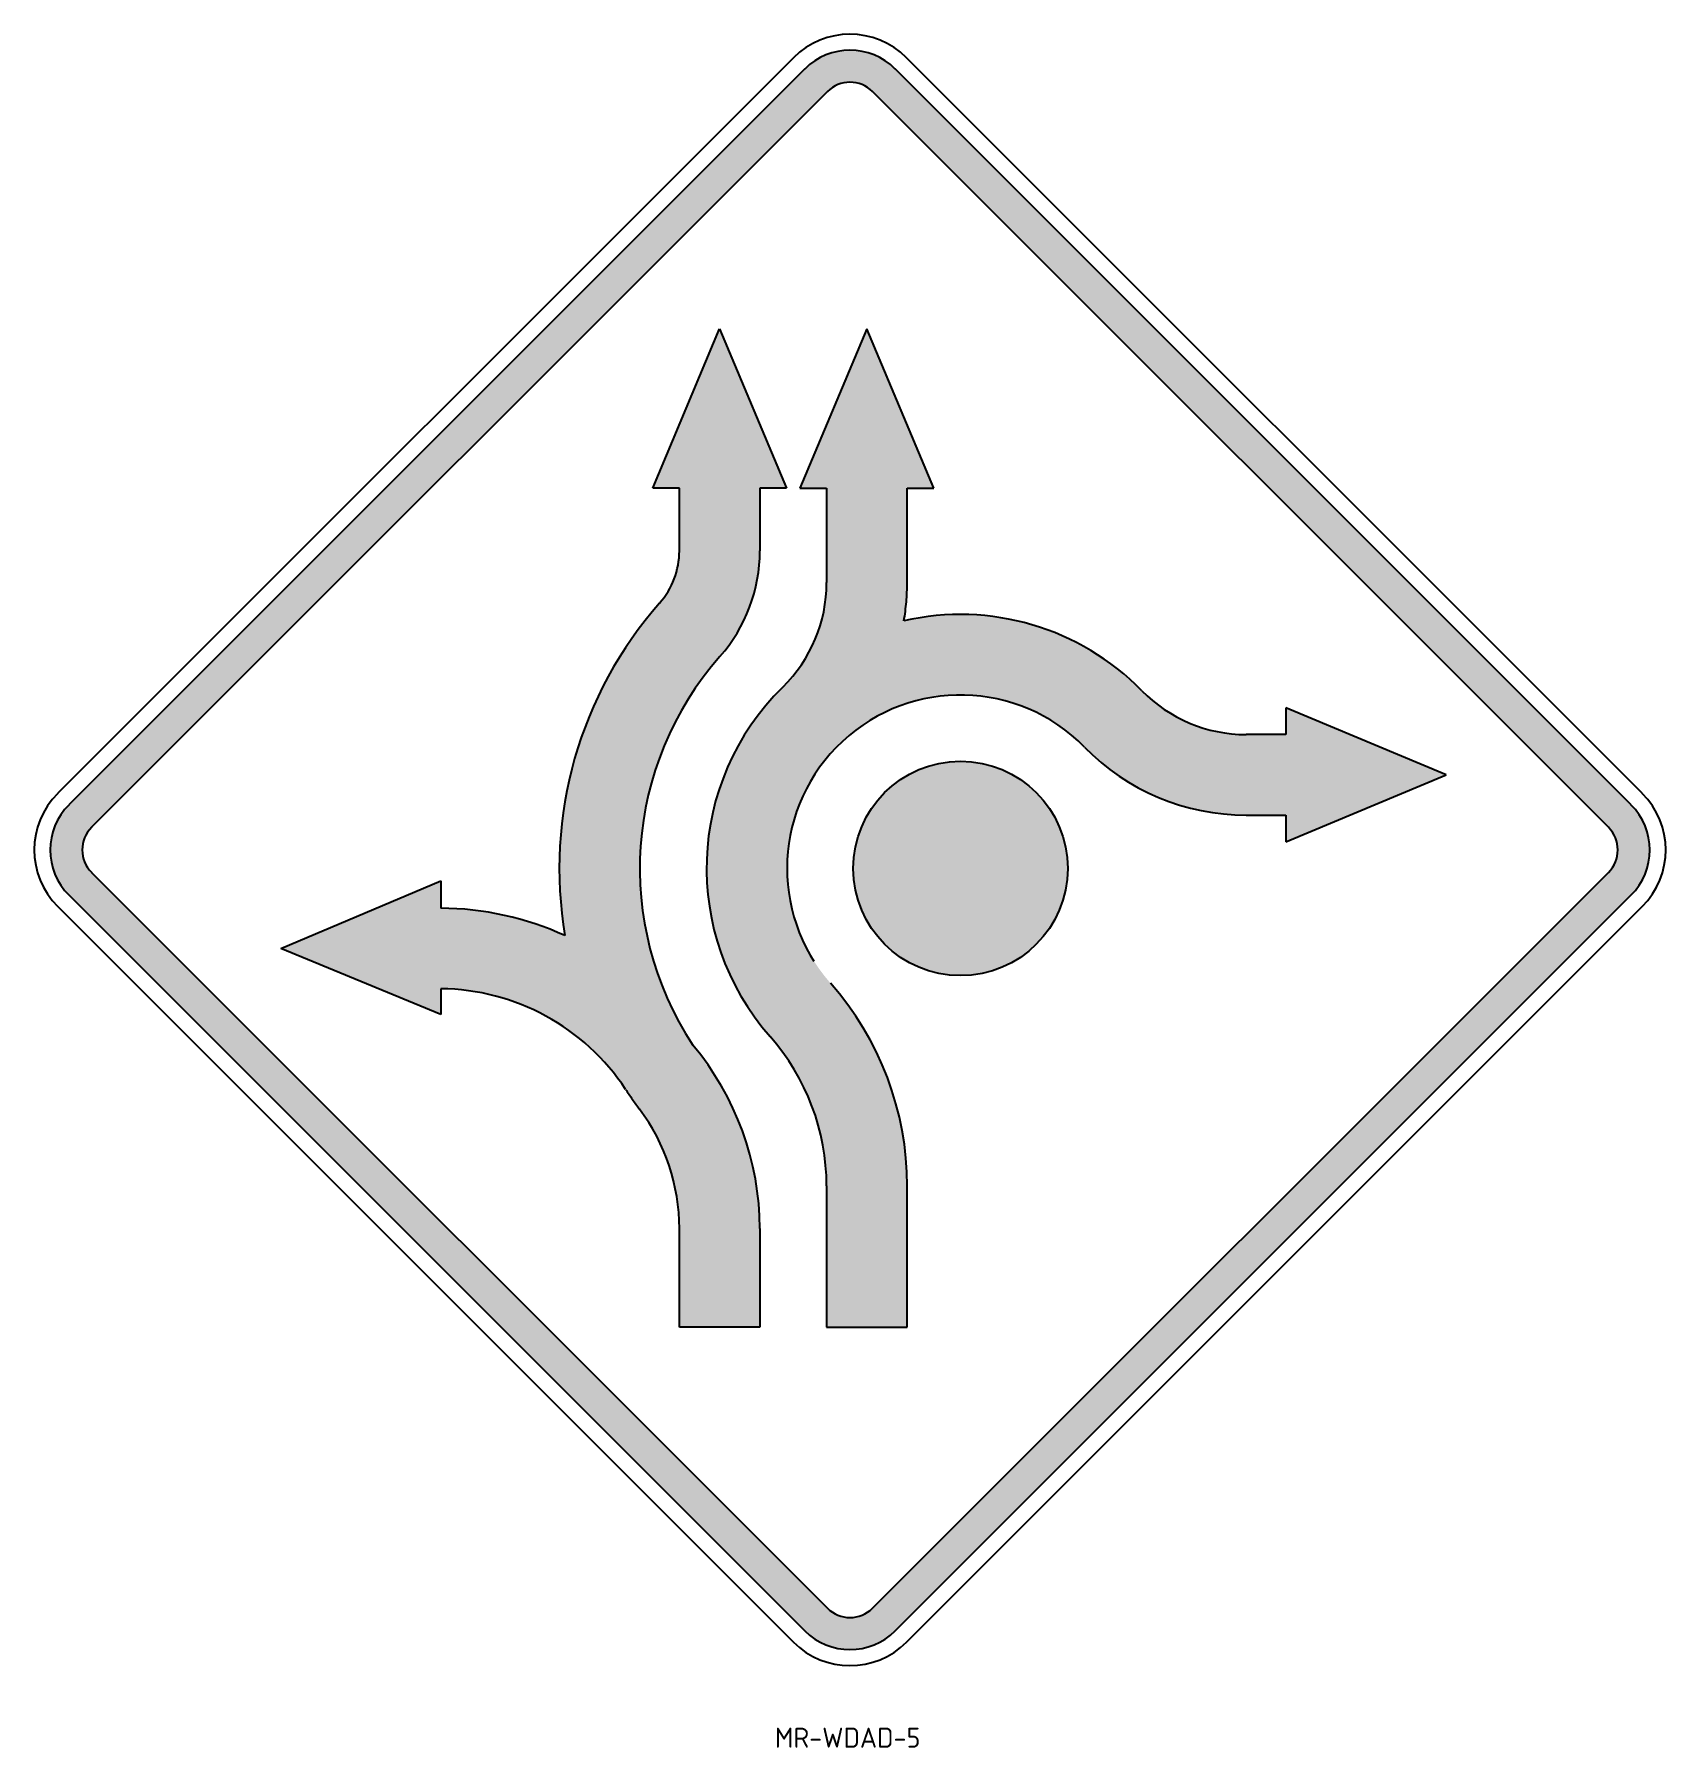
# Model space of a CAD drawing. Extents: x 126 to 330, y 42 to 256.
import ezdxf

# ---------------------------------------------------------------- set-up
doc = ezdxf.new("R2010")
doc.units = 0
doc.header["$MEASUREMENT"] = 0
doc.linetypes.add('CENTERX2', pattern=[101.6, 63.5, -12.7, 12.7, -12.7])
doc.layers.get('DEFPOINTS').update_dxf_attribs({"linetype": 'CONTINUOUS'})
for name, color, linetype in [('L25', 1, 'CONTINUOUS'), ('L35', 3, 'CONTINUOUS'), ('T25', 1, 'CONTINUOUS'), ('TBLK25', 1, 'CONTINUOUS')]:
    doc.layers.add(name, color=color, linetype=linetype)
doc.styles.add('ISO', font='iso3098b.shx')

msp = doc.modelspace()

# ---------------------------------------------------------------- hatches: boundary and pattern name
at = {"layer": 'T25', "linetype": 'CENTERX2'}
for points in [[(211.67, 178, 0.182676), (216.66, 191.19), (216.66, 199.02), (219.99, 199.02), (211.62, 218.91), (203.26, 199.02), (206.59, 199.02), (206.59, 191.19, -0.182676), (204.12, 184.66, 0.226508), (192.3, 143.11, 0.105492), (176.79, 146.53), (176.79, 149.96), (156.79, 141.5), (176.79, 133.25), (176.79, 136.47, -0.249385), (199.88, 123.89, 0.015054), (201.62, 121.42, -0.162294), (206.59, 106.5), (206.59, 94.17), (216.66, 94.17), (216.66, 106.5, 0.174232), (208.28, 129.43, -0.33861)], [(234.65, 182.44, 0.042329), (235.06, 187.21), (235.06, 199.02), (238.39, 199.02), (230.02, 218.91), (221.66, 199.02), (224.99, 199.02), (224.99, 187.21, -0.201513), (219.51, 174.16, 0.398872), (217.92, 130.51, -0.182676), (224.99, 111.82), (224.99, 94.17), (235.06, 94.17), (235.06, 111.82, 0.182676), (225.47, 137.17, -0.974009), (257.2, 166.67, 0.201513), (277.43, 158.17), (282.39, 158.17), (282.39, 154.83), (302.39, 163.2), (282.39, 171.57), (282.39, 168.23), (277.43, 168.23, -0.201513), (264.38, 173.71, 0.260707)], [(255.12, 151.5, 1), (228.32, 151.5, 1)]]:
    msp.add_hatch(color=256, dxfattribs=at).paths.add_polyline_path(points)
at = {"layer": 'TBLK25', "linetype": 'CENTERX2'}
h = msp.add_hatch(color=256, dxfattribs=at)
h.paths.add_polyline_path([(322.67, 156.64, -0.198872), (323.84, 153.82), (327.84, 153.82, 0.198872), (325.49, 159.47), (233.57, 251.4, 0.198872), (227.91, 253.74), (227.91, 249.74, -0.198872), (230.74, 248.57)])
h.paths.add_polyline_path([(225.09, 248.57, -0.198952), (227.91, 249.74), (227.91, 253.74, 0.198952), (222.26, 251.4), (130.33, 159.47, 0.198872), (127.99, 153.82), (131.99, 153.82, -0.198872), (133.16, 156.64)])
h.paths.add_polyline_path([(222.26, 56.23, 0.198952), (227.91, 53.89), (227.91, 57.89, -0.198952), (225.09, 59.06), (133.16, 150.99, -0.198952), (131.99, 153.82), (127.99, 153.82, 0.198952), (130.33, 148.16)])
h.paths.add_polyline_path([(230.74, 59.06, -0.198872), (227.91, 57.89), (227.91, 53.89, 0.198872), (233.57, 56.23), (325.49, 148.16, 0.198952), (327.84, 153.82), (323.84, 153.82, -0.198952), (322.67, 150.99)])

# ---------------------------------------------------------------- linework, layer by layer
at = {"layer": 'DEFPOINTS', "color": 0, "linetype": 'BYBLOCK'}
msp.add_point((241.72, 151.5), dxfattribs=at)
at = {"layer": 'L25', "color": 2}
for p, q in [((156.79, 141.5), (176.79, 149.96)), ((176.79, 149.96), (176.79, 146.53))]:
    msp.add_line(p, q, dxfattribs=at)
at = {"layer": 'L25'}
msp.add_circle((241.72, 151.5), 13.4, dxfattribs=at)
msp.add_circle((241.72, 151.5), 13.4, dxfattribs=at)
at = {"layer": 'L35'}
for p, q in [((220.84, 252.81), (128.92, 160.89)), ((326.91, 160.89), (234.98, 252.81)), ((128.92, 146.74), (220.84, 54.82)), ((234.98, 54.82), (326.91, 146.74))]:
    msp.add_line(p, q, dxfattribs=at)
for centre, start, end in [((227.91, 245.74), 45, 135), ((135.99, 153.81), 135, 225), ((319.84, 153.81), 315, 45), ((227.91, 61.89), 225, 315)]:
    msp.add_arc(centre, 10, start, end, dxfattribs=at)
at = {"layer": 'T25', "linetype": 'CENTERX2'}
for points in [[(216.66, 94.17), (206.59, 94.17), (206.59, 106.5, 0.162278), (201.62, 121.42, -0.015054), (199.88, 123.89, 0.249385), (176.79, 136.47), (176.79, 133.25), (156.79, 141.5), (176.79, 149.96), (176.79, 146.53, -0.105492), (192.3, 143.11, -0.226508), (204.12, 184.66, 0.182676), (206.59, 191.19), (206.59, 199.02), (203.26, 199.02), (211.62, 218.91), (219.99, 199.02), (216.66, 199.02), (216.66, 191.19, -0.182676), (211.67, 178, 0.33861), (208.28, 129.43, -0.174232), (216.66, 106.5), (216.66, 94.17)], [(224.99, 94.17), (235.06, 94.17), (235.06, 111.82, 0.182676), (225.47, 137.17, -0.974009), (257.2, 166.67, 0.201513), (277.43, 158.17), (282.39, 158.17), (282.39, 154.83), (302.39, 163.2), (282.39, 171.57), (282.39, 168.23), (277.43, 168.23, -0.201513), (264.38, 173.71, 0.260707), (234.65, 182.44, 0.042329), (235.06, 187.21), (235.06, 199.02), (238.39, 199.02), (230.02, 218.91), (221.66, 199.02), (224.99, 199.02), (224.99, 187.21, -0.201513), (219.51, 174.16, 0.398872), (217.92, 130.51, -0.182676), (224.99, 111.82)]]:
    msp.add_lwpolyline(points, format="xyb", close=True, dxfattribs=at)
at = {"layer": 'TBLK25', "color": 1}
for p, q in [((222.26, 251.4), (130.33, 159.47)), ((325.49, 159.47), (233.57, 251.4)), ((225.09, 248.57), (133.16, 156.64)), ((322.67, 156.64), (230.74, 248.57)), ((133.16, 150.99), (225.09, 59.06)), ((230.74, 59.06), (322.67, 150.99)), ((130.33, 148.16), (222.26, 56.23)), ((233.57, 56.23), (325.49, 148.16))]:
    msp.add_line(p, q, dxfattribs=at)
for centre, radius, start, end in [((227.91, 245.74), 8, 45, 135), ((227.91, 245.74), 4, 45, 135), ((135.99, 153.81), 8, 135, 225), ((319.84, 153.81), 8, 315, 45), ((135.99, 153.81), 4, 135, 225), ((319.84, 153.81), 4, 315, 45), ((227.91, 61.89), 4, 225, 315), ((227.91, 61.89), 8, 225, 315)]:
    msp.add_arc(centre, radius, start, end, dxfattribs=at)

# ---------------------------------------------------------------- texts
at = {"layer": 'T25', "linetype": 'CENTERX2', "style": 'ISO'}
msp.add_text('MR-WDAD-5', height=2.5, dxfattribs=at).set_placement((218.52, 41.63))

doc.saveas('drawing.dxf')
